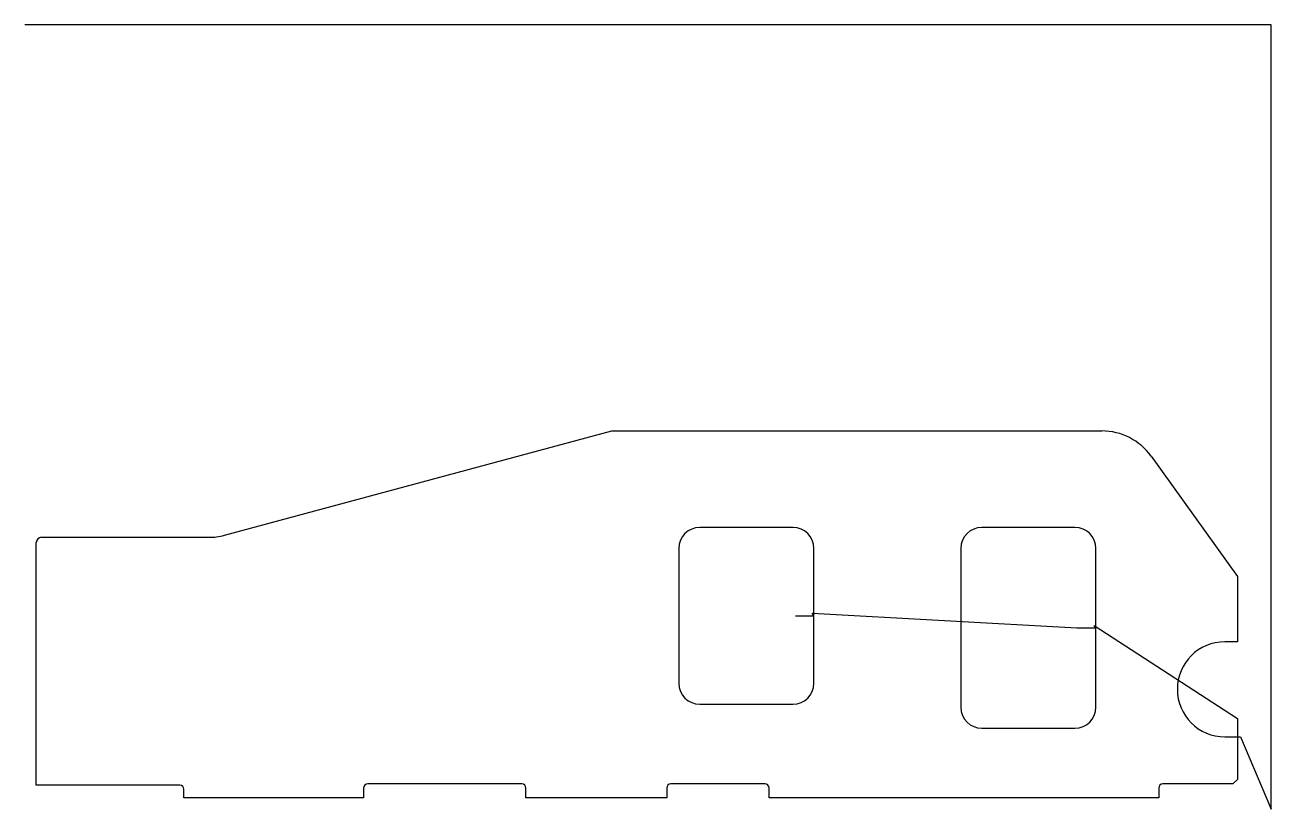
# Model space of a CAD drawing. Header units: metres. Extents: x 0 to 2077, y 0 to 1308.
import ezdxf

# ---------------------------------------------------------------- set-up
doc = ezdxf.new("R2010")
doc.units = ezdxf.units.M

msp = doc.modelspace()

# ---------------------------------------------------------------- linework, layer by layer
at = {"layer": 'TOOL_0'}
for p, q in [((1.002, 1307.67), (0.002, 1307.67)), ((2076.687, 1307.67), (1.002, 1307.67)), ((2076.687, 1), (2076.687, 1307.67)), ((332.323, 456.656), (978.229, 630.501)), ((978.229, 630.501), (1794.829, 630.501)), ((1876.696, 588.474), (2020.502, 387.992)), ((1279.75, 469.751), (1124.75, 469.751)), ((1749.75, 469.751), (1594.75, 469.751)), ((19, 40.001), (19, 444.496)), ((27.75, 453.246), (306.528, 453.246)), ((1089.75, 434.751), (1089.75, 209.751)), ((1314.75, 322.251), (1314.75, 434.751)), ((1559.75, 434.751), (1559.75, 169.751)), ((1784.75, 302.251), (1784.75, 434.751)), ((2020.502, 387.992), (2020.502, 279.001)), ((1284.355, 322.251), (1314.75, 322.251)), ((1314.75, 322.251), (1311.657, 326.592)), ((1311.657, 326.592), (1753.132, 302.251)), ((1314.75, 209.751), (1314.75, 322.251)), ((1753.132, 302.251), (1784.75, 302.251)), ((1784.75, 302.251), (1781.615, 306.286)), ((1781.615, 306.286), (2020.5, 150.973)), ((1784.75, 169.751), (1784.75, 302.251)), ((2020.502, 279.001), (1999.752, 279.001)), ((1124.75, 174.751), (1279.75, 174.751)), ((2020.5, 150.973), (2020.5, 120.501)), ((1594.75, 134.751), (1749.75, 134.751)), ((1999.752, 120.501), (2020.502, 120.501)), ((2020.5, 120.501), (2020.5, 49.44)), ((2020.502, 120.501), (2025.527, 120.501)), ((2025.527, 120.501), (2076.687, 0)), ((828, 42.001), (571.5, 42.001)), ((1233, 42.001), (1076.5, 42.001)), ((2013.061, 42.001), (1896.5, 42.001)), ((2020.5, 49.44), (2013.061, 42.001)), ((258, 40.001), (19, 40.001)), ((265, 19.001), (265, 33.001)), ((564.5, 35.001), (564.5, 19.001)), ((835, 19.001), (835, 35.001)), ((1069.5, 35.001), (1069.5, 19.001)), ((1240, 19.001), (1240, 35.001)), ((1889.5, 35.001), (1889.5, 19.001)), ((564.5, 19.001), (265, 19.001)), ((1069.5, 19.001), (835, 19.001)), ((1889.5, 19.001), (1240, 19.001)), ((2076.687, 0), (2076.687, 1)), ((2076.687, 1), (2076.687, 0)), ((2076.687, 0), (2076.687, 1)), ((2076.687, 0), (2076.687, 0))]:
    msp.add_line(p, q, dxfattribs=at)
for centre, radius, start, end in [((1794.829, 529.751), 100.75, 35.651782, 90), ((1124.75, 434.751), 35, 90, 180), ((1279.75, 434.751), 35, 0, 90), ((1594.75, 434.751), 35, 90, 180), ((1749.75, 434.751), 35, 0, 90), ((27.75, 444.496), 8.75, 90, 180), ((306.528, 552.498), 99.252, 270, 285.063686), ((1999.752, 199.751), 79.25, 90, 270), ((1124.75, 209.751), 35, 180, 270), ((1279.75, 209.751), 35, 270, 0), ((1594.75, 169.751), 35, 180, 270), ((1749.75, 169.751), 35, 270, 0), ((571.5, 35.001), 7, 90, 180), ((828, 35.001), 7, 0, 90), ((1076.5, 35.001), 7, 90, 180), ((1233, 35.001), 7, 0, 90), ((1896.5, 35.001), 7, 90, 180), ((258, 33.001), 7, 0, 90)]:
    msp.add_arc(centre, radius, start, end, dxfattribs=at)

doc.saveas('drawing.dxf')
